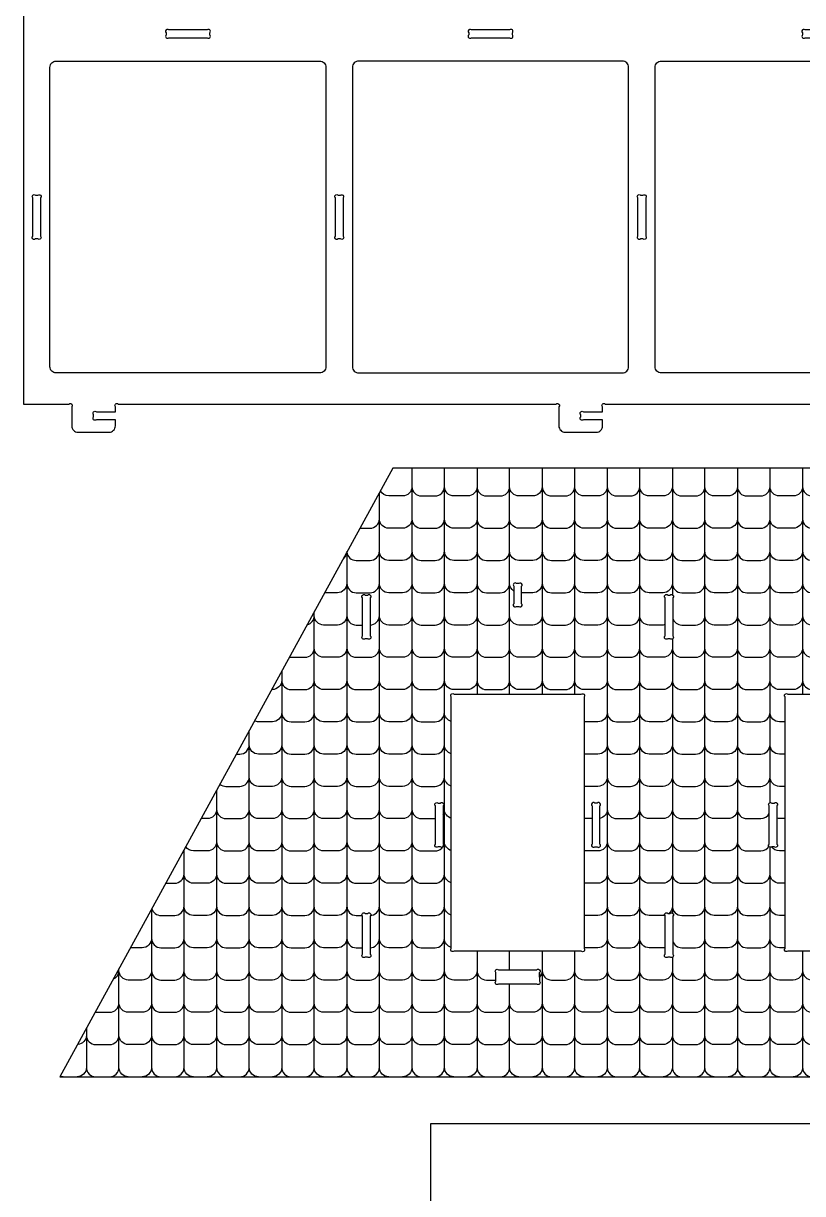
# Model space of a CAD drawing. Extents: x 9479 to 9938, y 971 to 1224.
# Drawn here: x 9709.3 to 9759.3, y 1060.1 to 1135.2 of the extents above; entities that cross this region are included whole.
import ezdxf

# ---------------------------------------------------------------- set-up
doc = ezdxf.new("R2010")
doc.units = 0
doc.header["$MEASUREMENT"] = 0
doc.layers.add('LAYER_1', color=18, linetype='CONTINUOUS')

msp = doc.modelspace()

# ---------------------------------------------------------------- linework, layer by layer
at = {"layer": 'LAYER_1'}
for points in [[(9709.326, 1158.063), (9709.326, 1110.74), (9712.249, 1110.74, -1), (9712.426, 1110.563), (9712.426, 1109.34, 0.414214), (9712.826, 1108.94), (9714.826, 1108.94, 0.414214), (9715.226, 1109.34), (9715.226, 1109.74), (9714.003, 1109.74, -1), (9713.826, 1109.916), (9713.826, 1110.063, -1), (9714.003, 1110.24), (9715.226, 1110.24), (9715.226, 1110.563, -1), (9715.403, 1110.74), (9743.482, 1110.74, -1), (9743.659, 1110.563), (9743.659, 1109.34, 0.414214), (9744.059, 1108.94), (9746.059, 1108.94, 0.414214), (9746.459, 1109.34), (9746.459, 1109.74), (9745.236, 1109.74, -1), (9745.059, 1109.916), (9745.059, 1110.063, -1), (9745.236, 1110.24), (9746.459, 1110.24), (9746.459, 1110.563, -1), (9746.636, 1110.74), (9774.716, 1110.74, -1)], [(9734.238, 1106.637), (9734.238, 1068.19, 0.414214), (9734.838, 1067.59)], [(9735.725, 1067.59, 0.414214), (9736.325, 1068.19), (9736.325, 1106.637)], [(9746.762, 1106.637), (9746.762, 1068.19, 0.414214), (9747.362, 1067.59)], [(9748.249, 1067.59, 0.414214), (9748.849, 1068.19), (9748.849, 1106.637)], [(9753.624, 1067.59, -0.414214), (9753.024, 1068.19), (9753.024, 1106.637)], [(9755.111, 1106.637), (9755.111, 1068.19, -0.414214), (9754.511, 1067.59)], [(9731.551, 1067.59, 0.414214), (9732.151, 1068.19), (9732.151, 1105.048)], [(9734.238, 1105.45, -0.414214), (9733.638, 1104.85), (9732.751, 1104.85, -0.279406), (9732.219, 1105.172)], [(9734.238, 1105.45, 0.414214), (9734.838, 1104.85), (9735.725, 1104.85, 0.414214), (9736.325, 1105.45)], [(9738.413, 1105.45, -0.414214), (9737.813, 1104.85), (9736.925, 1104.85, -0.414214), (9736.325, 1105.45)], [(9738.413, 1105.45, 0.414214), (9739.013, 1104.85), (9739.9, 1104.85, 0.414214), (9740.5, 1105.45)], [(9742.587, 1105.45, -0.414214), (9741.987, 1104.85), (9741.1, 1104.85, -0.414214), (9740.5, 1105.45)], [(9742.587, 1105.45, 0.414214), (9743.187, 1104.85), (9744.075, 1104.85, 0.414214), (9744.675, 1105.45)], [(9746.762, 1105.45, -0.414214), (9746.162, 1104.85), (9745.275, 1104.85, -0.414214), (9744.675, 1105.45)], [(9746.762, 1105.45, 0.414214), (9747.362, 1104.85), (9748.249, 1104.85, 0.414214), (9748.849, 1105.45)], [(9750.936, 1105.45, -0.414214), (9750.336, 1104.85), (9749.449, 1104.85, -0.414214), (9748.849, 1105.45)], [(9750.936, 1105.45, 0.414214), (9751.536, 1104.85), (9752.424, 1104.85, 0.414214), (9753.024, 1105.45)], [(9755.111, 1105.45, -0.414214), (9754.511, 1104.85), (9753.624, 1104.85, -0.414214), (9753.024, 1105.45)], [(9755.111, 1105.45, 0.414214), (9755.711, 1104.85), (9756.598, 1104.85, 0.414214), (9757.198, 1105.45)], [(9759.286, 1105.45, -0.414214), (9758.686, 1104.85), (9757.798, 1104.85, -0.414214), (9757.198, 1105.45)], [(9759.286, 1105.45, 0.414214), (9759.886, 1104.85), (9760.773, 1104.85, 0.414214), (9761.373, 1105.45)], [(9730.911, 1102.78), (9731.551, 1102.78, 0.414214), (9732.151, 1103.38)], [(9734.238, 1103.38, -0.414214), (9733.638, 1102.78), (9732.751, 1102.78, -0.414214), (9732.151, 1103.38)], [(9734.238, 1103.38, 0.414214), (9734.838, 1102.78), (9735.725, 1102.78, 0.414214), (9736.325, 1103.38)], [(9738.413, 1103.38, -0.414214), (9737.813, 1102.78), (9736.925, 1102.78, -0.414214), (9736.325, 1103.38)], [(9738.413, 1103.38, 0.414214), (9739.013, 1102.78), (9739.9, 1102.78, 0.414214), (9740.5, 1103.38)], [(9742.587, 1103.38, -0.414214), (9741.987, 1102.78), (9741.1, 1102.78, -0.414214), (9740.5, 1103.38)], [(9742.587, 1103.38, 0.414214), (9743.187, 1102.78), (9744.075, 1102.78, 0.414214), (9744.675, 1103.38)], [(9746.762, 1103.38, -0.414214), (9746.162, 1102.78), (9745.275, 1102.78, -0.414214), (9744.675, 1103.38)], [(9746.762, 1103.38, 0.414214), (9747.362, 1102.78), (9748.249, 1102.78, 0.414214), (9748.849, 1103.38)], [(9750.936, 1103.38, -0.414214), (9750.336, 1102.78), (9749.449, 1102.78, -0.414214), (9748.849, 1103.38)], [(9750.936, 1103.38, 0.414214), (9751.536, 1102.78), (9752.424, 1102.78, 0.414214), (9753.024, 1103.38)], [(9755.111, 1103.38, -0.414214), (9754.511, 1102.78), (9753.624, 1102.78, -0.414214), (9753.024, 1103.38)], [(9755.111, 1103.38, 0.414214), (9755.711, 1102.78), (9756.598, 1102.78, 0.414214), (9757.198, 1103.38)], [(9759.286, 1103.38, -0.414214), (9758.686, 1102.78), (9757.798, 1102.78, -0.414214), (9757.198, 1103.38)], [(9759.286, 1103.38, 0.414214), (9759.886, 1102.78), (9760.773, 1102.78, 0.414214), (9761.373, 1103.38)], [(9730.056, 1101.218, -0.175116), (9729.861, 1100.86)], [(9730.063, 1101.31), (9730.063, 1068.19, 0.414214), (9730.663, 1067.59)], [(9730.068, 1101.239, 0.379798), (9730.663, 1100.71), (9731.551, 1100.71, 0.414214), (9732.151, 1101.31)], [(9734.238, 1101.31, -0.414214), (9733.638, 1100.71), (9732.751, 1100.71, -0.414214), (9732.151, 1101.31)], [(9734.238, 1101.31, 0.414214), (9734.838, 1100.71), (9735.725, 1100.71, 0.414214), (9736.325, 1101.31)], [(9738.413, 1101.31, -0.414214), (9737.813, 1100.71), (9736.925, 1100.71, -0.414214), (9736.325, 1101.31)], [(9738.413, 1101.31, 0.414214), (9739.013, 1100.71), (9739.9, 1100.71, 0.414214), (9740.5, 1101.31)], [(9742.587, 1101.31, -0.414214), (9741.987, 1100.71), (9741.1, 1100.71, -0.414214), (9740.5, 1101.31)], [(9742.587, 1101.31, 0.414214), (9743.187, 1100.71), (9744.075, 1100.71, 0.414214), (9744.675, 1101.31)], [(9746.762, 1101.31, -0.414214), (9746.162, 1100.71), (9745.275, 1100.71, -0.414214), (9744.675, 1101.31)], [(9746.762, 1101.31, 0.414214), (9747.362, 1100.71), (9748.249, 1100.71, 0.414214), (9748.849, 1101.31)], [(9750.936, 1101.31, -0.414214), (9750.336, 1100.71), (9749.449, 1100.71, -0.414214), (9748.849, 1101.31)], [(9750.936, 1101.31, 0.414214), (9751.536, 1100.71), (9752.424, 1100.71, 0.414214), (9753.024, 1101.31)], [(9755.111, 1101.31, -0.414214), (9754.511, 1100.71), (9753.624, 1100.71, -0.414214), (9753.024, 1101.31)], [(9755.111, 1101.31, 0.414214), (9755.711, 1100.71), (9756.598, 1100.71, 0.414214), (9757.198, 1101.31)], [(9759.286, 1101.31, -0.414214), (9758.686, 1100.71), (9757.798, 1100.71, -0.414214), (9757.198, 1101.31)], [(9759.286, 1101.31, 0.414214), (9759.886, 1100.71), (9760.773, 1100.71, 0.414214), (9761.373, 1101.31)], [(9730.063, 1099.24, -0.414214), (9729.463, 1098.64), (9728.647, 1098.64)], [(9730.063, 1099.24, 0.414214), (9730.663, 1098.64), (9731.551, 1098.64, 0.414214), (9732.151, 1099.24)], [(9734.238, 1099.24, -0.414214), (9733.638, 1098.64), (9732.751, 1098.64, -0.414214), (9732.151, 1099.24)], [(9734.238, 1099.24, 0.414214), (9734.838, 1098.64), (9735.725, 1098.64, 0.414214), (9736.325, 1099.24)], [(9738.413, 1099.24, -0.414214), (9737.813, 1098.64), (9736.925, 1098.64, -0.414214), (9736.325, 1099.24)], [(9738.413, 1099.24, 0.414214), (9739.013, 1098.64), (9739.9, 1098.64, 0.414214), (9740.5, 1099.24)], [(9740.767, 1098.741, -0.250445), (9740.5, 1099.24)], [(9742.587, 1099.24, -0.414214), (9741.987, 1098.64), (9741.267, 1098.64)], [(9742.587, 1099.24, 0.414214), (9743.187, 1098.64), (9744.075, 1098.64, 0.414214), (9744.675, 1099.24)], [(9746.762, 1099.24, -0.414214), (9746.162, 1098.64), (9745.275, 1098.64, -0.414214), (9744.675, 1099.24)], [(9746.762, 1099.24, 0.414214), (9747.362, 1098.64), (9748.249, 1098.64, 0.414214), (9748.849, 1099.24)], [(9750.936, 1099.24, -0.414214), (9750.336, 1098.64), (9749.449, 1098.64, -0.414214), (9748.849, 1099.24)], [(9750.936, 1099.24, 0.414214), (9751.536, 1098.64), (9752.424, 1098.64, 0.414214), (9753.024, 1099.24)], [(9755.111, 1099.24, -0.414214), (9754.511, 1098.64), (9753.624, 1098.64, -0.414214), (9753.024, 1099.24)], [(9755.111, 1099.24, 0.414214), (9755.711, 1098.64), (9756.598, 1098.64, 0.414214), (9757.198, 1099.24)], [(9759.286, 1099.24, -0.414214), (9758.686, 1098.64), (9757.798, 1098.64, -0.414214), (9757.198, 1099.24)], [(9759.286, 1099.24, 0.414214), (9759.886, 1098.64), (9760.773, 1098.64, 0.414214), (9761.373, 1099.24)], [(9728.576, 1067.59, -0.414214), (9727.976, 1068.19), (9727.976, 1097.414)], [(9727.525, 1096.588, 0.342693), (9727.976, 1097.17)], [(9730.063, 1097.17, -0.414214), (9729.463, 1096.57), (9728.576, 1096.57, -0.414214), (9727.976, 1097.17)], [(9730.063, 1097.17, 0.414214), (9730.663, 1096.57), (9731.067, 1096.57)], [(9731.551, 1096.57, 0.414214), (9732.151, 1097.17)], [(9734.238, 1097.17, -0.414214), (9733.638, 1096.57), (9732.751, 1096.57, -0.414214), (9732.151, 1097.17)], [(9734.238, 1097.17, 0.414214), (9734.838, 1096.57), (9735.725, 1096.57, 0.414214), (9736.325, 1097.17)], [(9738.413, 1097.17, -0.414214), (9737.813, 1096.57), (9736.925, 1096.57, -0.414214), (9736.325, 1097.17)], [(9738.413, 1097.17, 0.414214), (9739.013, 1096.57), (9739.9, 1096.57, 0.414214), (9740.5, 1097.17)], [(9742.587, 1097.17, -0.414214), (9741.987, 1096.57), (9741.1, 1096.57, -0.414214), (9740.5, 1097.17)], [(9742.587, 1097.17, 0.414214), (9743.187, 1096.57), (9744.075, 1096.57, 0.414214), (9744.675, 1097.17)], [(9746.762, 1097.17, -0.414214), (9746.162, 1096.57), (9745.275, 1096.57, -0.414214), (9744.675, 1097.17)], [(9746.762, 1097.17, 0.414214), (9747.362, 1096.57), (9748.249, 1096.57, 0.414214), (9748.849, 1097.17)], [(9750.467, 1096.584, -0.054702), (9750.336, 1096.57), (9749.449, 1096.57, -0.414214), (9748.849, 1097.17)], [(9750.967, 1096.982, 0.323813), (9751.536, 1096.57), (9752.424, 1096.57, 0.414214), (9753.024, 1097.17)], [(9755.111, 1097.17, -0.414214), (9754.511, 1096.57), (9753.624, 1096.57, -0.414214), (9753.024, 1097.17)], [(9755.111, 1097.17, 0.414214), (9755.711, 1096.57), (9756.598, 1096.57, 0.414214), (9757.198, 1097.17)], [(9759.286, 1097.17, -0.414214), (9758.686, 1096.57), (9757.798, 1096.57, -0.414214), (9757.198, 1097.17)], [(9759.286, 1097.17, 0.414214), (9759.886, 1096.57), (9760.773, 1096.57, 0.414214), (9761.373, 1097.17)], [(9726.387, 1094.508, 0.042575), (9726.489, 1094.5), (9727.376, 1094.5, 0.414214), (9727.976, 1095.1)], [(9730.063, 1095.1, -0.414214), (9729.463, 1094.5), (9728.576, 1094.5, -0.414214), (9727.976, 1095.1)], [(9730.063, 1095.1, 0.414214), (9730.663, 1094.5), (9731.551, 1094.5, 0.414214), (9732.151, 1095.1)], [(9734.238, 1095.1, -0.414214), (9733.638, 1094.5), (9732.751, 1094.5, -0.414214), (9732.151, 1095.1)], [(9734.238, 1095.1, 0.414214), (9734.838, 1094.5), (9735.725, 1094.5, 0.414214), (9736.325, 1095.1)], [(9738.413, 1095.1, -0.414214), (9737.813, 1094.5), (9736.925, 1094.5, -0.414214), (9736.325, 1095.1)], [(9738.413, 1095.1, 0.414214), (9739.013, 1094.5), (9739.9, 1094.5, 0.414214), (9740.5, 1095.1)], [(9742.587, 1095.1, -0.414214), (9741.987, 1094.5), (9741.1, 1094.5, -0.414214), (9740.5, 1095.1)], [(9742.587, 1095.1, 0.414214), (9743.187, 1094.5), (9744.075, 1094.5, 0.414214), (9744.675, 1095.1)], [(9746.762, 1095.1, -0.414214), (9746.162, 1094.5), (9745.275, 1094.5, -0.414214), (9744.675, 1095.1)], [(9746.762, 1095.1, 0.414214), (9747.362, 1094.5), (9748.249, 1094.5, 0.414214), (9748.849, 1095.1)], [(9750.936, 1095.1, -0.414214), (9750.336, 1094.5), (9749.449, 1094.5, -0.414214), (9748.849, 1095.1)], [(9750.936, 1095.1, 0.414214), (9751.536, 1094.5), (9752.424, 1094.5, 0.414214), (9753.024, 1095.1)], [(9755.111, 1095.1, -0.414214), (9754.511, 1094.5), (9753.624, 1094.5, -0.414214), (9753.024, 1095.1)], [(9755.111, 1095.1, 0.414214), (9755.711, 1094.5), (9756.598, 1094.5, 0.414214), (9757.198, 1095.1)], [(9759.286, 1095.1, -0.414214), (9758.686, 1094.5), (9757.798, 1094.5, -0.414214), (9757.198, 1095.1)], [(9759.286, 1095.1, 0.414214), (9759.886, 1094.5), (9760.773, 1094.5, 0.414214), (9761.373, 1095.1)], [(9725.889, 1093.597), (9725.889, 1068.19, 0.414214), (9726.489, 1067.59)], [(9725.889, 1093.03, -0.414214), (9725.289, 1092.43), (9725.251, 1092.43)], [(9725.889, 1093.03, 0.414214), (9726.489, 1092.43), (9727.376, 1092.43, 0.414214), (9727.976, 1093.03)], [(9730.063, 1093.03, -0.414214), (9729.463, 1092.43), (9728.576, 1092.43, -0.414214), (9727.976, 1093.03)], [(9730.063, 1093.03, 0.414214), (9730.663, 1092.43), (9731.551, 1092.43, 0.414214), (9732.151, 1093.03)], [(9734.238, 1093.03, -0.414214), (9733.638, 1092.43), (9732.751, 1092.43, -0.414214), (9732.151, 1093.03)], [(9734.238, 1093.03, 0.414214), (9734.838, 1092.43), (9735.725, 1092.43, 0.414214), (9736.325, 1093.03)], [(9738.413, 1093.03, -0.414214), (9737.813, 1092.43), (9736.925, 1092.43, -0.414214), (9736.325, 1093.03)], [(9738.413, 1093.03, 0.414214), (9739.013, 1092.43), (9739.9, 1092.43, 0.414214), (9740.5, 1093.03)], [(9742.587, 1093.03, -0.414214), (9741.987, 1092.43), (9741.1, 1092.43, -0.414214), (9740.5, 1093.03)], [(9742.587, 1093.03, 0.414214), (9743.187, 1092.43), (9744.075, 1092.43, 0.414214), (9744.675, 1093.03)], [(9746.762, 1093.03, -0.414214), (9746.162, 1092.43), (9745.275, 1092.43, -0.414214), (9744.675, 1093.03)], [(9746.762, 1093.03, 0.414214), (9747.362, 1092.43), (9748.249, 1092.43, 0.414214), (9748.849, 1093.03)], [(9750.936, 1093.03, -0.414214), (9750.336, 1092.43), (9749.449, 1092.43, -0.414214), (9748.849, 1093.03)], [(9750.936, 1093.03, 0.414214), (9751.536, 1092.43), (9752.424, 1092.43, 0.414214), (9753.024, 1093.03)], [(9755.111, 1093.03, -0.414214), (9754.511, 1092.43), (9753.624, 1092.43, -0.414214), (9753.024, 1093.03)], [(9755.111, 1093.03, 0.414214), (9755.711, 1092.43), (9756.598, 1092.43, 0.414214), (9757.198, 1093.03)], [(9759.286, 1093.03, -0.414214), (9758.686, 1092.43), (9757.798, 1092.43, -0.414214), (9757.198, 1093.03)], [(9759.286, 1093.03, 0.414214), (9759.886, 1092.43), (9760.773, 1092.43, 0.414214), (9761.373, 1093.03)], [(9725.889, 1090.96, -0.414214), (9725.289, 1090.36), (9724.402, 1090.36, -0.109058), (9724.149, 1090.416)], [(9725.889, 1090.96, 0.414214), (9726.489, 1090.36), (9727.376, 1090.36, 0.414214), (9727.976, 1090.96)], [(9730.063, 1090.96, -0.414214), (9729.463, 1090.36), (9728.576, 1090.36, -0.414214), (9727.976, 1090.96)], [(9730.063, 1090.96, 0.414214), (9730.663, 1090.36), (9731.551, 1090.36, 0.414214), (9732.151, 1090.96)], [(9734.238, 1090.96, -0.414214), (9733.638, 1090.36), (9732.751, 1090.36, -0.414214), (9732.151, 1090.96)], [(9734.238, 1090.96, 0.414214), (9734.838, 1090.36), (9735.725, 1090.36, 0.414214), (9736.325, 1090.96)], [(9736.762, 1090.383, -0.335422), (9736.325, 1090.96)], [(9746.762, 1090.96, -0.414214), (9746.162, 1090.36), (9745.275, 1090.36, -0.001323), (9745.271, 1090.36)], [(9746.762, 1090.96, 0.414214), (9747.362, 1090.36), (9748.249, 1090.36, 0.414214), (9748.849, 1090.96)], [(9750.936, 1090.96, -0.414214), (9750.336, 1090.36), (9749.449, 1090.36, -0.414214), (9748.849, 1090.96)], [(9750.936, 1090.96, 0.414214), (9751.536, 1090.36), (9752.424, 1090.36, 0.414214), (9753.024, 1090.96)], [(9755.111, 1090.96, -0.414214), (9754.511, 1090.36), (9753.624, 1090.36, -0.414214), (9753.024, 1090.96)], [(9755.111, 1090.96, 0.414214), (9755.711, 1090.36), (9756.598, 1090.36, 0.414214), (9757.198, 1090.96)], [(9758.162, 1090.36), (9757.798, 1090.36, -0.414214), (9757.198, 1090.96)], [(9724.402, 1067.59, -0.414214), (9723.802, 1068.19), (9723.802, 1089.78)], [(9722.987, 1088.29), (9723.202, 1088.29, 0.414214), (9723.802, 1088.89)], [(9725.889, 1088.89, -0.414214), (9725.289, 1088.29), (9724.402, 1088.29, -0.414214), (9723.802, 1088.89)], [(9725.889, 1088.89, 0.414214), (9726.489, 1088.29), (9727.376, 1088.29, 0.414214), (9727.976, 1088.89)], [(9730.063, 1088.89, -0.414214), (9729.463, 1088.29), (9728.576, 1088.29, -0.414214), (9727.976, 1088.89)], [(9730.063, 1088.89, 0.414214), (9730.663, 1088.29), (9731.551, 1088.29, 0.414214), (9732.151, 1088.89)], [(9734.238, 1088.89, -0.414214), (9733.638, 1088.29), (9732.751, 1088.29, -0.414214), (9732.151, 1088.89)], [(9734.238, 1088.89, 0.414214), (9734.838, 1088.29), (9735.725, 1088.29, 0.414214), (9736.325, 1088.89)], [(9736.762, 1088.313, -0.335422), (9736.325, 1088.89)], [(9746.762, 1088.89, -0.414214), (9746.162, 1088.29), (9745.275, 1088.29, -0.001323), (9745.271, 1088.29)], [(9746.762, 1088.89, 0.414214), (9747.362, 1088.29), (9748.249, 1088.29, 0.414214), (9748.849, 1088.89)], [(9750.936, 1088.89, -0.414214), (9750.336, 1088.29), (9749.449, 1088.29, -0.414214), (9748.849, 1088.89)], [(9750.936, 1088.89, 0.414214), (9751.536, 1088.29), (9752.424, 1088.29, 0.414214), (9753.024, 1088.89)], [(9755.111, 1088.89, -0.414214), (9754.511, 1088.29), (9753.624, 1088.29, -0.414214), (9753.024, 1088.89)], [(9755.111, 1088.89, 0.414214), (9755.711, 1088.29), (9756.598, 1088.29, 0.414214), (9757.198, 1088.89)], [(9758.162, 1088.29), (9757.798, 1088.29, -0.414214), (9757.198, 1088.89)], [(9721.93, 1086.359, 0.175306), (9722.314, 1086.22), (9723.202, 1086.22, 0.414214), (9723.802, 1086.82)], [(9725.889, 1086.82, -0.414214), (9725.289, 1086.22), (9724.402, 1086.22, -0.414214), (9723.802, 1086.82)], [(9725.889, 1086.82, 0.414214), (9726.489, 1086.22), (9727.376, 1086.22, 0.414214), (9727.976, 1086.82)], [(9730.063, 1086.82, -0.414214), (9729.463, 1086.22), (9728.576, 1086.22, -0.414214), (9727.976, 1086.82)], [(9730.063, 1086.82, 0.414214), (9730.663, 1086.22), (9731.551, 1086.22, 0.414214), (9732.151, 1086.82)], [(9734.238, 1086.82, -0.414214), (9733.638, 1086.22), (9732.751, 1086.22, -0.414214), (9732.151, 1086.82)], [(9734.238, 1086.82, 0.414214), (9734.838, 1086.22), (9735.725, 1086.22, 0.414214), (9736.325, 1086.82)], [(9736.762, 1086.243, -0.335422), (9736.325, 1086.82)], [(9746.762, 1086.82, -0.414214), (9746.162, 1086.22), (9745.275, 1086.22, -0.001323), (9745.271, 1086.22)], [(9746.762, 1086.82, 0.414214), (9747.362, 1086.22), (9748.249, 1086.22, 0.414214), (9748.849, 1086.82)], [(9750.936, 1086.82, -0.414214), (9750.336, 1086.22), (9749.449, 1086.22, -0.414214), (9748.849, 1086.82)], [(9750.936, 1086.82, 0.414214), (9751.536, 1086.22), (9752.424, 1086.22, 0.414214), (9753.024, 1086.82)], [(9755.111, 1086.82, -0.414214), (9754.511, 1086.22), (9753.624, 1086.22, -0.414214), (9753.024, 1086.82)], [(9755.111, 1086.82, 0.414214), (9755.711, 1086.22), (9756.598, 1086.22, 0.414214), (9757.198, 1086.82)], [(9758.162, 1086.22), (9757.798, 1086.22, -0.414214), (9757.198, 1086.82)], [(9721.714, 1085.963), (9721.714, 1068.19, 0.414214), (9722.314, 1067.59)], [(9721.714, 1084.75, -0.414214), (9721.114, 1084.15), (9720.723, 1084.15)], [(9721.714, 1084.75, 0.414214), (9722.314, 1084.15), (9723.202, 1084.15, 0.414214), (9723.802, 1084.75)], [(9725.889, 1084.75, -0.414214), (9725.289, 1084.15), (9724.402, 1084.15, -0.414214), (9723.802, 1084.75)], [(9725.889, 1084.75, 0.414214), (9726.489, 1084.15), (9727.376, 1084.15, 0.414214), (9727.976, 1084.75)], [(9730.063, 1084.75, -0.414214), (9729.463, 1084.15), (9728.576, 1084.15, -0.414214), (9727.976, 1084.75)], [(9730.063, 1084.75, 0.414214), (9730.663, 1084.15), (9731.551, 1084.15, 0.414214), (9732.151, 1084.75)], [(9734.238, 1084.75, -0.414214), (9733.638, 1084.15), (9732.751, 1084.15, -0.414214), (9732.151, 1084.75)], [(9734.238, 1084.75, 0.414214), (9734.838, 1084.15), (9735.725, 1084.15, 0.006806), (9735.742, 1084.15)], [(9736.242, 1084.444, 0.13441), (9736.325, 1084.75)], [(9736.762, 1084.173, -0.335422), (9736.325, 1084.75)], [(9746.762, 1084.75, -0.351824), (9746.291, 1084.164)], [(9746.762, 1084.75, 0.414214), (9747.362, 1084.15), (9748.249, 1084.15, 0.414214), (9748.849, 1084.75)], [(9750.936, 1084.75, -0.414214), (9750.336, 1084.15), (9749.449, 1084.15, -0.414214), (9748.849, 1084.75)], [(9750.936, 1084.75, 0.414214), (9751.536, 1084.15), (9752.424, 1084.15, 0.414214), (9753.024, 1084.75)], [(9755.111, 1084.75, -0.414214), (9754.511, 1084.15), (9753.624, 1084.15, -0.414214), (9753.024, 1084.75)], [(9755.111, 1084.75, 0.414214), (9755.711, 1084.15), (9756.598, 1084.15, 0.291063), (9757.142, 1084.495)], [(9745.791, 1084.15), (9745.275, 1084.15, -0.001323), (9745.271, 1084.15)], [(9758.162, 1084.15), (9757.798, 1084.15, -0.06611), (9757.642, 1084.171)], [(9721.714, 1082.68, -0.414214), (9721.114, 1082.08), (9720.227, 1082.08, -0.2469), (9719.733, 1082.34)], [(9721.714, 1082.68, 0.414214), (9722.314, 1082.08), (9723.202, 1082.08, 0.414214), (9723.802, 1082.68)], [(9725.889, 1082.68, -0.414214), (9725.289, 1082.08), (9724.402, 1082.08, -0.414214), (9723.802, 1082.68)], [(9725.889, 1082.68, 0.414214), (9726.489, 1082.08), (9727.376, 1082.08, 0.414214), (9727.976, 1082.68)], [(9730.063, 1082.68, -0.414214), (9729.463, 1082.08), (9728.576, 1082.08, -0.414214), (9727.976, 1082.68)], [(9730.063, 1082.68, 0.414214), (9730.663, 1082.08), (9731.551, 1082.08, 0.414214), (9732.151, 1082.68)], [(9734.238, 1082.68, -0.414214), (9733.638, 1082.08), (9732.751, 1082.08, -0.414214), (9732.151, 1082.68)], [(9734.238, 1082.68, 0.414214), (9734.838, 1082.08), (9735.725, 1082.08, 0.414214), (9736.325, 1082.68)], [(9736.762, 1082.103, -0.335422), (9736.325, 1082.68)], [(9746.762, 1082.68, -0.414214), (9746.162, 1082.08), (9745.275, 1082.08, -0.001323), (9745.271, 1082.08)], [(9746.762, 1082.68, 0.414214), (9747.362, 1082.08), (9748.249, 1082.08, 0.414214), (9748.849, 1082.68)], [(9750.936, 1082.68, -0.414214), (9750.336, 1082.08), (9749.449, 1082.08, -0.414214), (9748.849, 1082.68)], [(9750.936, 1082.68, 0.414214), (9751.536, 1082.08), (9752.424, 1082.08, 0.414214), (9753.024, 1082.68)], [(9755.111, 1082.68, -0.414214), (9754.511, 1082.08), (9753.624, 1082.08, -0.414214), (9753.024, 1082.68)], [(9755.111, 1082.68, 0.414214), (9755.711, 1082.08), (9756.598, 1082.08, 0.291063), (9757.142, 1082.425)], [(9757.798, 1067.59, -0.414214), (9757.198, 1068.19), (9757.198, 1082.345)], [(9758.162, 1082.08), (9757.798, 1082.08, -0.249808), (9757.3, 1082.345)], [(9720.227, 1067.59, -0.414214), (9719.627, 1068.19), (9719.627, 1082.147)], [(9718.459, 1080.01), (9719.027, 1080.01, 0.414214), (9719.627, 1080.61)], [(9721.714, 1080.61, -0.414214), (9721.114, 1080.01), (9720.227, 1080.01, -0.414214), (9719.627, 1080.61)], [(9721.714, 1080.61, 0.414214), (9722.314, 1080.01), (9723.202, 1080.01, 0.414214), (9723.802, 1080.61)], [(9725.889, 1080.61, -0.414214), (9725.289, 1080.01), (9724.402, 1080.01, -0.414214), (9723.802, 1080.61)], [(9725.889, 1080.61, 0.414214), (9726.489, 1080.01), (9727.376, 1080.01, 0.414214), (9727.976, 1080.61)], [(9730.063, 1080.61, -0.414214), (9729.463, 1080.01), (9728.576, 1080.01, -0.414214), (9727.976, 1080.61)], [(9730.063, 1080.61, 0.414214), (9730.663, 1080.01), (9731.551, 1080.01, 0.414214), (9732.151, 1080.61)], [(9734.238, 1080.61, -0.414214), (9733.638, 1080.01), (9732.751, 1080.01, -0.414214), (9732.151, 1080.61)], [(9734.238, 1080.61, 0.414214), (9734.838, 1080.01), (9735.725, 1080.01, 0.414214), (9736.325, 1080.61)], [(9736.762, 1080.033, -0.335422), (9736.325, 1080.61)], [(9746.762, 1080.61, -0.414214), (9746.162, 1080.01), (9745.275, 1080.01, -0.001323), (9745.271, 1080.01)], [(9746.762, 1080.61, 0.414214), (9747.362, 1080.01), (9748.249, 1080.01, 0.414214), (9748.849, 1080.61)], [(9750.936, 1080.61, -0.414214), (9750.336, 1080.01), (9749.449, 1080.01, -0.414214), (9748.849, 1080.61)], [(9750.936, 1080.61, 0.414214), (9751.536, 1080.01), (9752.424, 1080.01, 0.414214), (9753.024, 1080.61)], [(9755.111, 1080.61, -0.414214), (9754.511, 1080.01), (9753.624, 1080.01, -0.414214), (9753.024, 1080.61)], [(9755.111, 1080.61, 0.414214), (9755.711, 1080.01), (9756.598, 1080.01, 0.414214), (9757.198, 1080.61)], [(9758.162, 1080.01), (9757.798, 1080.01, -0.414214), (9757.198, 1080.61)], [(9717.54, 1078.33), (9717.54, 1068.19, 0.414214), (9718.14, 1067.59)], [(9717.563, 1078.373, 0.333881), (9718.14, 1077.94), (9719.027, 1077.94, 0.414214), (9719.627, 1078.54)], [(9721.714, 1078.54, -0.414214), (9721.114, 1077.94), (9720.227, 1077.94, -0.414214), (9719.627, 1078.54)], [(9721.714, 1078.54, 0.414214), (9722.314, 1077.94), (9723.202, 1077.94, 0.414214), (9723.802, 1078.54)], [(9725.889, 1078.54, -0.414214), (9725.289, 1077.94), (9724.402, 1077.94, -0.414214), (9723.802, 1078.54)], [(9725.889, 1078.54, 0.414214), (9726.489, 1077.94), (9727.376, 1077.94, 0.414214), (9727.976, 1078.54)], [(9730.063, 1078.54, -0.414214), (9729.463, 1077.94), (9728.576, 1077.94, -0.414214), (9727.976, 1078.54)], [(9730.063, 1078.54, 0.414214), (9730.663, 1077.94), (9731.067, 1077.94)], [(9731.551, 1077.94, 0.414214), (9732.151, 1078.54)], [(9734.238, 1078.54, -0.414214), (9733.638, 1077.94), (9732.751, 1077.94, -0.414214), (9732.151, 1078.54)], [(9734.238, 1078.54, 0.414214), (9734.838, 1077.94), (9735.725, 1077.94, 0.414214), (9736.325, 1078.54)], [(9736.762, 1077.963, -0.335422), (9736.325, 1078.54)], [(9746.762, 1078.54, -0.414214), (9746.162, 1077.94), (9745.275, 1077.94, -0.001323), (9745.271, 1077.94)], [(9746.762, 1078.54, 0.414214), (9747.362, 1077.94), (9748.249, 1077.94, 0.414214), (9748.849, 1078.54)], [(9750.467, 1077.954, -0.054702), (9750.336, 1077.94), (9749.449, 1077.94, -0.414214), (9748.849, 1078.54)], [(9750.936, 1078.54, -0.226596), (9750.713, 1078.073)], [(9750.936, 1078.54, 0.414214), (9751.536, 1077.94), (9752.424, 1077.94, 0.414214), (9753.024, 1078.54)], [(9755.111, 1078.54, -0.414214), (9754.511, 1077.94), (9753.624, 1077.94, -0.414214), (9753.024, 1078.54)], [(9755.111, 1078.54, 0.414214), (9755.711, 1077.94), (9756.598, 1077.94, 0.414214), (9757.198, 1078.54)], [(9758.162, 1077.94), (9757.798, 1077.94, -0.414214), (9757.198, 1078.54)], [(9717.54, 1076.47, -0.414214), (9716.94, 1075.87), (9716.195, 1075.87)], [(9717.54, 1076.47, 0.414214), (9718.14, 1075.87), (9719.027, 1075.87, 0.414214), (9719.627, 1076.47)], [(9721.714, 1076.47, -0.414214), (9721.114, 1075.87), (9720.227, 1075.87, -0.414214), (9719.627, 1076.47)], [(9721.714, 1076.47, 0.414214), (9722.314, 1075.87), (9723.202, 1075.87, 0.414214), (9723.802, 1076.47)], [(9725.889, 1076.47, -0.414214), (9725.289, 1075.87), (9724.402, 1075.87, -0.414214), (9723.802, 1076.47)], [(9725.889, 1076.47, 0.414214), (9726.489, 1075.87), (9727.376, 1075.87, 0.414214), (9727.976, 1076.47)], [(9730.063, 1076.47, -0.414214), (9729.463, 1075.87), (9728.576, 1075.87, -0.414214), (9727.976, 1076.47)], [(9730.063, 1076.47, 0.414214), (9730.663, 1075.87), (9731.067, 1075.87)], [(9731.551, 1075.87, 0.414214), (9732.151, 1076.47)], [(9734.238, 1076.47, -0.414214), (9733.638, 1075.87), (9732.751, 1075.87, -0.414214), (9732.151, 1076.47)], [(9734.238, 1076.47, 0.414214), (9734.838, 1075.87), (9735.725, 1075.87, 0.414214), (9736.325, 1076.47)], [(9736.762, 1075.893, -0.335422), (9736.325, 1076.47)], [(9746.762, 1076.47, -0.414214), (9746.162, 1075.87), (9745.275, 1075.87, -0.001323), (9745.271, 1075.87)], [(9746.762, 1076.47, 0.414214), (9747.362, 1075.87), (9748.249, 1075.87, 0.414214), (9748.849, 1076.47)], [(9750.467, 1075.884, -0.054702), (9750.336, 1075.87), (9749.449, 1075.87, -0.414214), (9748.849, 1076.47)], [(9750.967, 1076.282, 0.323813), (9751.536, 1075.87), (9752.424, 1075.87, 0.414214), (9753.024, 1076.47)], [(9755.111, 1076.47, -0.414214), (9754.511, 1075.87), (9753.624, 1075.87, -0.414214), (9753.024, 1076.47)], [(9755.111, 1076.47, 0.414214), (9755.711, 1075.87), (9756.598, 1075.87, 0.414214), (9757.198, 1076.47)], [(9758.162, 1075.87), (9757.798, 1075.87, -0.414214), (9757.198, 1076.47)], [(9738.413, 1075.653), (9738.413, 1068.19, -0.414214), (9737.813, 1067.59)], [(9742.587, 1075.653), (9742.587, 1068.19, 0.414214), (9743.187, 1067.59)], [(9744.075, 1067.59, 0.414214), (9744.675, 1068.19), (9744.675, 1075.653)], [(9759.286, 1075.653), (9759.286, 1068.19, 0.414214), (9759.886, 1067.59)], [(9750.936, 1075.273), (9750.936, 1068.19, -0.414214), (9750.336, 1067.59)], [(9714.852, 1067.59, 0.414214), (9715.452, 1068.19), (9715.452, 1074.513)], [(9715.089, 1073.848, 0.299842), (9715.452, 1074.4)], [(9717.54, 1074.4, -0.414214), (9716.94, 1073.8), (9716.052, 1073.8, -0.414214), (9715.452, 1074.4)], [(9717.54, 1074.4, 0.414214), (9718.14, 1073.8), (9719.027, 1073.8, 0.414214), (9719.627, 1074.4)], [(9721.714, 1074.4, -0.414214), (9721.114, 1073.8), (9720.227, 1073.8, -0.414214), (9719.627, 1074.4)], [(9721.714, 1074.4, 0.414214), (9722.314, 1073.8), (9723.202, 1073.8, 0.414214), (9723.802, 1074.4)], [(9725.889, 1074.4, -0.414214), (9725.289, 1073.8), (9724.402, 1073.8, -0.414214), (9723.802, 1074.4)], [(9725.889, 1074.4, 0.414214), (9726.489, 1073.8), (9727.376, 1073.8, 0.414214), (9727.976, 1074.4)], [(9730.063, 1074.4, -0.414214), (9729.463, 1073.8), (9728.576, 1073.8, -0.414214), (9727.976, 1074.4)], [(9730.063, 1074.4, 0.414214), (9730.663, 1073.8), (9731.551, 1073.8, 0.414214), (9732.151, 1074.4)], [(9734.238, 1074.4, -0.414214), (9733.638, 1073.8), (9732.751, 1073.8, -0.414214), (9732.151, 1074.4)], [(9734.238, 1074.4, 0.414214), (9734.838, 1073.8), (9735.725, 1073.8, 0.414214), (9736.325, 1074.4)], [(9738.413, 1074.4, -0.414214), (9737.813, 1073.8), (9736.925, 1073.8, -0.414214), (9736.325, 1074.4)], [(9738.413, 1074.4, 0.414214), (9739.013, 1073.8), (9739.617, 1073.8)], [(9742.587, 1074.4, -0.195819), (9742.417, 1073.981), (9742.417, 1074.277)], [(9742.587, 1074.4, 0.414214), (9743.187, 1073.8), (9744.075, 1073.8, 0.414214), (9744.675, 1074.4)], [(9746.762, 1074.4, -0.414214), (9746.162, 1073.8), (9745.275, 1073.8, -0.414214), (9744.675, 1074.4)], [(9746.762, 1074.4, 0.414214), (9747.362, 1073.8), (9748.249, 1073.8, 0.414214), (9748.849, 1074.4)], [(9750.936, 1074.4, -0.414214), (9750.336, 1073.8), (9749.449, 1073.8, -0.414214), (9748.849, 1074.4)], [(9750.936, 1074.4, 0.414214), (9751.536, 1073.8), (9752.424, 1073.8, 0.414214), (9753.024, 1074.4)], [(9755.111, 1074.4, -0.414214), (9754.511, 1073.8), (9753.624, 1073.8, -0.414214), (9753.024, 1074.4)], [(9755.111, 1074.4, 0.414214), (9755.711, 1073.8), (9756.598, 1073.8, 0.414214), (9757.198, 1074.4)], [(9759.286, 1074.4, -0.414214), (9758.686, 1073.8), (9757.798, 1073.8, -0.414214), (9757.198, 1074.4)], [(9759.286, 1074.4, 0.414214), (9759.886, 1073.8), (9760.773, 1073.8, 0.104922), (9761.017, 1073.852)], [(9739.9, 1067.59, 0.414214), (9740.5, 1068.19), (9740.5, 1073.541)], [(9713.931, 1071.731, 0.014208), (9713.965, 1071.73), (9714.852, 1071.73, 0.414214), (9715.452, 1072.33)], [(9717.54, 1072.33, -0.414214), (9716.94, 1071.73), (9716.052, 1071.73, -0.414214), (9715.452, 1072.33)], [(9717.54, 1072.33, 0.414214), (9718.14, 1071.73), (9719.027, 1071.73, 0.414214), (9719.627, 1072.33)], [(9721.714, 1072.33, -0.414214), (9721.114, 1071.73), (9720.227, 1071.73, -0.414214), (9719.627, 1072.33)], [(9721.714, 1072.33, 0.414214), (9722.314, 1071.73), (9723.202, 1071.73, 0.414214), (9723.802, 1072.33)], [(9725.889, 1072.33, -0.414214), (9725.289, 1071.73), (9724.402, 1071.73, -0.414214), (9723.802, 1072.33)], [(9725.889, 1072.33, 0.414214), (9726.489, 1071.73), (9727.376, 1071.73, 0.414214), (9727.976, 1072.33)], [(9730.063, 1072.33, -0.414214), (9729.463, 1071.73), (9728.576, 1071.73, -0.414214), (9727.976, 1072.33)], [(9730.063, 1072.33, 0.414214), (9730.663, 1071.73), (9731.551, 1071.73, 0.414214), (9732.151, 1072.33)], [(9734.238, 1072.33, -0.414214), (9733.638, 1071.73), (9732.751, 1071.73, -0.414214), (9732.151, 1072.33)], [(9734.238, 1072.33, 0.414214), (9734.838, 1071.73), (9735.725, 1071.73, 0.414214), (9736.325, 1072.33)], [(9738.413, 1072.33, -0.414214), (9737.813, 1071.73), (9736.925, 1071.73, -0.414214), (9736.325, 1072.33)], [(9738.413, 1072.33, 0.414214), (9739.013, 1071.73), (9739.9, 1071.73, 0.414214), (9740.5, 1072.33)], [(9742.587, 1072.33, -0.414214), (9741.987, 1071.73), (9741.1, 1071.73, -0.414214), (9740.5, 1072.33)], [(9742.587, 1072.33, 0.414214), (9743.187, 1071.73), (9744.075, 1071.73, 0.414214), (9744.675, 1072.33)], [(9746.762, 1072.33, -0.414214), (9746.162, 1071.73), (9745.275, 1071.73, -0.414214), (9744.675, 1072.33)], [(9746.762, 1072.33, 0.414214), (9747.362, 1071.73), (9748.249, 1071.73, 0.414214), (9748.849, 1072.33)], [(9750.936, 1072.33, -0.414214), (9750.336, 1071.73), (9749.449, 1071.73, -0.414214), (9748.849, 1072.33)], [(9750.936, 1072.33, 0.414214), (9751.536, 1071.73), (9752.424, 1071.73, 0.414214), (9753.024, 1072.33)], [(9755.111, 1072.33, -0.414214), (9754.511, 1071.73), (9753.624, 1071.73, -0.414214), (9753.024, 1072.33)], [(9755.111, 1072.33, 0.414214), (9755.711, 1071.73), (9756.598, 1071.73, 0.414214), (9757.198, 1072.33)], [(9759.286, 1072.33, -0.414214), (9758.686, 1071.73), (9757.798, 1071.73, -0.414214), (9757.198, 1072.33)], [(9759.286, 1072.33, 0.414214), (9759.886, 1071.73), (9760.773, 1071.73, 0.414214), (9761.373, 1072.33)], [(9713.365, 1070.696), (9713.365, 1068.19, -0.414214), (9712.765, 1067.59)], [(9713.365, 1070.26, -0.397743), (9712.799, 1069.661)], [(9713.365, 1070.26, 0.414214), (9713.965, 1069.66), (9714.852, 1069.66, 0.414214), (9715.452, 1070.26)], [(9717.54, 1070.26, -0.414214), (9716.94, 1069.66), (9716.052, 1069.66, -0.414214), (9715.452, 1070.26)], [(9717.54, 1070.26, 0.414214), (9718.14, 1069.66), (9719.027, 1069.66, 0.414214), (9719.627, 1070.26)], [(9721.714, 1070.26, -0.414214), (9721.114, 1069.66), (9720.227, 1069.66, -0.414214), (9719.627, 1070.26)], [(9721.714, 1070.26, 0.414214), (9722.314, 1069.66), (9723.202, 1069.66, 0.414214), (9723.802, 1070.26)], [(9725.889, 1070.26, -0.414214), (9725.289, 1069.66), (9724.402, 1069.66, -0.414214), (9723.802, 1070.26)], [(9725.889, 1070.26, 0.414214), (9726.489, 1069.66), (9727.376, 1069.66, 0.414214), (9727.976, 1070.26)], [(9730.063, 1070.26, -0.414214), (9729.463, 1069.66), (9728.576, 1069.66, -0.414214), (9727.976, 1070.26)], [(9730.063, 1070.26, 0.414214), (9730.663, 1069.66), (9731.551, 1069.66, 0.414214), (9732.151, 1070.26)], [(9734.238, 1070.26, -0.414214), (9733.638, 1069.66), (9732.751, 1069.66, -0.414214), (9732.151, 1070.26)], [(9734.238, 1070.26, 0.414214), (9734.838, 1069.66), (9735.725, 1069.66, 0.414214), (9736.325, 1070.26)], [(9738.413, 1070.26, -0.414214), (9737.813, 1069.66), (9736.925, 1069.66, -0.414214), (9736.325, 1070.26)], [(9738.413, 1070.26, 0.414214), (9739.013, 1069.66), (9739.9, 1069.66, 0.414214), (9740.5, 1070.26)], [(9742.587, 1070.26, -0.414214), (9741.987, 1069.66), (9741.1, 1069.66, -0.414214), (9740.5, 1070.26)], [(9742.587, 1070.26, 0.414214), (9743.187, 1069.66), (9744.075, 1069.66, 0.414214), (9744.675, 1070.26)], [(9746.762, 1070.26, -0.414214), (9746.162, 1069.66), (9745.275, 1069.66, -0.414214), (9744.675, 1070.26)], [(9746.762, 1070.26, 0.414214), (9747.362, 1069.66), (9748.249, 1069.66, 0.414214), (9748.849, 1070.26)], [(9750.936, 1070.26, -0.414214), (9750.336, 1069.66), (9749.449, 1069.66, -0.414214), (9748.849, 1070.26)], [(9750.936, 1070.26, 0.414214), (9751.536, 1069.66), (9752.424, 1069.66, 0.414214), (9753.024, 1070.26)], [(9755.111, 1070.26, -0.414214), (9754.511, 1069.66), (9753.624, 1069.66, -0.414214), (9753.024, 1070.26)], [(9755.111, 1070.26, 0.414214), (9755.711, 1069.66), (9756.598, 1069.66, 0.414214), (9757.198, 1070.26)], [(9759.286, 1070.26, -0.414214), (9758.686, 1069.66), (9757.798, 1069.66, -0.414214), (9757.198, 1070.26)], [(9759.286, 1070.26, 0.414214), (9759.886, 1069.66), (9760.773, 1069.66, 0.414214), (9761.373, 1070.26)], [(9713.365, 1068.19, 0.414214), (9713.965, 1067.59)], [(9716.052, 1067.59, -0.414214), (9715.452, 1068.19)], [(9717.54, 1068.19, -0.414214), (9716.94, 1067.59)], [(9719.027, 1067.59, 0.414214), (9719.627, 1068.19)], [(9721.714, 1068.19, -0.414214), (9721.114, 1067.59)], [(9723.202, 1067.59, 0.414214), (9723.802, 1068.19)], [(9725.889, 1068.19, -0.414214), (9725.289, 1067.59)], [(9727.376, 1067.59, 0.414214), (9727.976, 1068.19)], [(9730.063, 1068.19, -0.414214), (9729.463, 1067.59)], [(9732.751, 1067.59, -0.414214), (9732.151, 1068.19)], [(9734.238, 1068.19, -0.414214), (9733.638, 1067.59)], [(9736.925, 1067.59, -0.414214), (9736.325, 1068.19)], [(9738.413, 1068.19, 0.414214), (9739.013, 1067.59)], [(9741.1, 1067.59, -0.414214), (9740.5, 1068.19)], [(9742.587, 1068.19, -0.414214), (9741.987, 1067.59)], [(9745.275, 1067.59, -0.414214), (9744.675, 1068.19)], [(9746.762, 1068.19, -0.414214), (9746.162, 1067.59)], [(9749.449, 1067.59, -0.414214), (9748.849, 1068.19)], [(9750.936, 1068.19, 0.414214), (9751.536, 1067.59)], [(9752.424, 1067.59, 0.414214), (9753.024, 1068.19)], [(9755.111, 1068.19, 0.414214), (9755.711, 1067.59)], [(9756.598, 1067.59, 0.414214), (9757.198, 1068.19)], [(9759.286, 1068.19, -0.414214), (9758.686, 1067.59)], [(9711.878, 1067.59, -0.082383), (9711.684, 1067.622)]]:
    msp.add_lwpolyline(points, format="xyb", dxfattribs=at)
for points in [[(9718.653, 1134.24), (9721.099, 1134.24, 1), (9721.276, 1134.416), (9721.276, 1134.563, 1), (9721.099, 1134.74), (9718.653, 1134.74, 1), (9718.476, 1134.563), (9718.476, 1134.416, 1)], [(9740.499, 1134.74), (9738.053, 1134.74, 1), (9737.876, 1134.563), (9737.876, 1134.416, 1), (9738.053, 1134.24), (9740.499, 1134.24, 1), (9740.676, 1134.416), (9740.676, 1134.563, 1)], [(9759.453, 1134.24), (9761.899, 1134.24, 1), (9762.076, 1134.416), (9762.076, 1134.563, 1), (9761.899, 1134.74), (9759.453, 1134.74, 1), (9759.276, 1134.563), (9759.276, 1134.416, 1)], [(9728.726, 1113.14, -0.414214), (9728.326, 1112.74), (9711.426, 1112.74, -0.414214), (9711.026, 1113.14), (9711.026, 1132.34, -0.414214), (9711.426, 1132.74), (9728.326, 1132.74, -0.414214), (9728.726, 1132.34)], [(9730.826, 1112.74), (9747.726, 1112.74, 0.414214), (9748.126, 1113.14), (9748.126, 1132.34, 0.414214), (9747.726, 1132.74), (9730.826, 1132.74, 0.414214), (9730.426, 1132.34), (9730.426, 1113.14, 0.414214)], [(9771.126, 1112.74), (9750.226, 1112.74, -0.414214), (9749.826, 1113.14), (9749.826, 1132.34, -0.414214), (9750.226, 1132.74), (9771.126, 1132.74, -0.414214), (9771.526, 1132.34), (9771.526, 1113.14, -0.414214)], [(9710.426, 1123.963), (9710.426, 1121.516, -1), (9710.249, 1121.34), (9710.103, 1121.34, -1), (9709.926, 1121.516), (9709.926, 1123.963, -1), (9710.103, 1124.14), (9710.249, 1124.14, -1)], [(9729.826, 1123.963), (9729.826, 1121.516, -1), (9729.649, 1121.34), (9729.503, 1121.34, -1), (9729.326, 1121.516), (9729.326, 1123.963, -1), (9729.503, 1124.14), (9729.649, 1124.14, -1)], [(9749.226, 1123.963), (9749.226, 1121.516, -1), (9749.049, 1121.34), (9748.903, 1121.34, -1), (9748.726, 1121.516), (9748.726, 1123.963, -1), (9748.903, 1124.14), (9749.049, 1124.14, -1)], [(9741.09, 1099.229), (9740.943, 1099.229, 1), (9740.767, 1099.053), (9740.767, 1097.936, 1), (9740.943, 1097.759), (9741.09, 1097.759, 1), (9741.267, 1097.936), (9741.267, 1099.053, 1)], [(9731.567, 1098.315), (9731.567, 1095.868, -1), (9731.39, 1095.692), (9731.243, 1095.692, -1), (9731.067, 1095.868), (9731.067, 1098.315, -1), (9731.243, 1098.492), (9731.39, 1098.492, -1)], [(9750.967, 1098.315), (9750.967, 1095.868, -1), (9750.79, 1095.692), (9750.643, 1095.692, -1), (9750.467, 1095.868), (9750.467, 1098.315, -1), (9750.643, 1098.492), (9750.79, 1098.492, -1)], [(9736.762, 1075.83), (9736.762, 1091.956, -1), (9736.938, 1092.133), (9745.095, 1092.133, -1), (9745.271, 1091.956), (9745.271, 1075.83, -1), (9745.095, 1075.653), (9736.938, 1075.653, -1)], [(9766.671, 1091.956), (9766.671, 1075.83, -1), (9766.495, 1075.653), (9758.338, 1075.653, -1), (9758.162, 1075.83), (9758.162, 1091.956, -1), (9758.338, 1092.133), (9766.495, 1092.133, -1)], [(9736.242, 1084.968), (9736.242, 1082.522, -1), (9736.065, 1082.345), (9735.918, 1082.345, -1), (9735.742, 1082.522), (9735.742, 1084.968, -1), (9735.918, 1085.145), (9736.065, 1085.145, -1)], [(9745.791, 1084.968), (9745.791, 1082.522, 1), (9745.968, 1082.345), (9746.115, 1082.345, 1), (9746.291, 1082.522), (9746.291, 1084.968, 1), (9746.115, 1085.145), (9745.968, 1085.145, 1)], [(9757.642, 1084.968), (9757.642, 1082.522, -1), (9757.465, 1082.345), (9757.318, 1082.345, -1), (9757.142, 1082.522), (9757.142, 1084.968, -1), (9757.318, 1085.145), (9757.465, 1085.145, -1)], [(9731.567, 1077.896), (9731.567, 1075.45, -1), (9731.39, 1075.273), (9731.243, 1075.273, -1), (9731.067, 1075.45), (9731.067, 1077.896, -1), (9731.243, 1078.073), (9731.39, 1078.073, -1)], [(9750.967, 1077.896), (9750.967, 1075.45, -1), (9750.79, 1075.273), (9750.643, 1075.273, -1), (9750.467, 1075.45), (9750.467, 1077.896, -1), (9750.643, 1078.073), (9750.79, 1078.073, -1)], [(9742.24, 1073.541), (9739.793, 1073.541, -1), (9739.617, 1073.718), (9739.617, 1074.277, -1), (9739.793, 1074.453), (9742.24, 1074.453, -1), (9742.417, 1074.277), (9742.417, 1073.718, -1)]]:
    msp.add_lwpolyline(points, format="xyb", close=True, dxfattribs=at)
for points in [[(9813.167, 1067.59), (9791.813, 1106.637), (9733.02, 1106.637), (9711.667, 1067.59)], [(9794.249, 1050.084), (9735.456, 1050.084), (9735.456, 1064.595), (9794.249, 1064.595)]]:
    msp.add_lwpolyline(points, close=True, dxfattribs=at)
for points in [[(9738.413, 1106.637), (9738.413, 1092.133)], [(9740.5, 1092.133), (9740.5, 1106.637)], [(9742.587, 1106.637), (9742.587, 1092.133)], [(9744.675, 1092.133), (9744.675, 1106.637)], [(9750.936, 1106.637), (9750.936, 1098.492)], [(9757.198, 1085.145), (9757.198, 1106.637)], [(9759.286, 1106.637), (9759.286, 1092.133)], [(9750.936, 1095.692), (9750.936, 1078.073)], [(9740.5, 1074.453), (9740.5, 1075.653)]]:
    msp.add_lwpolyline(points, dxfattribs=at)

doc.saveas('drawing.dxf')
